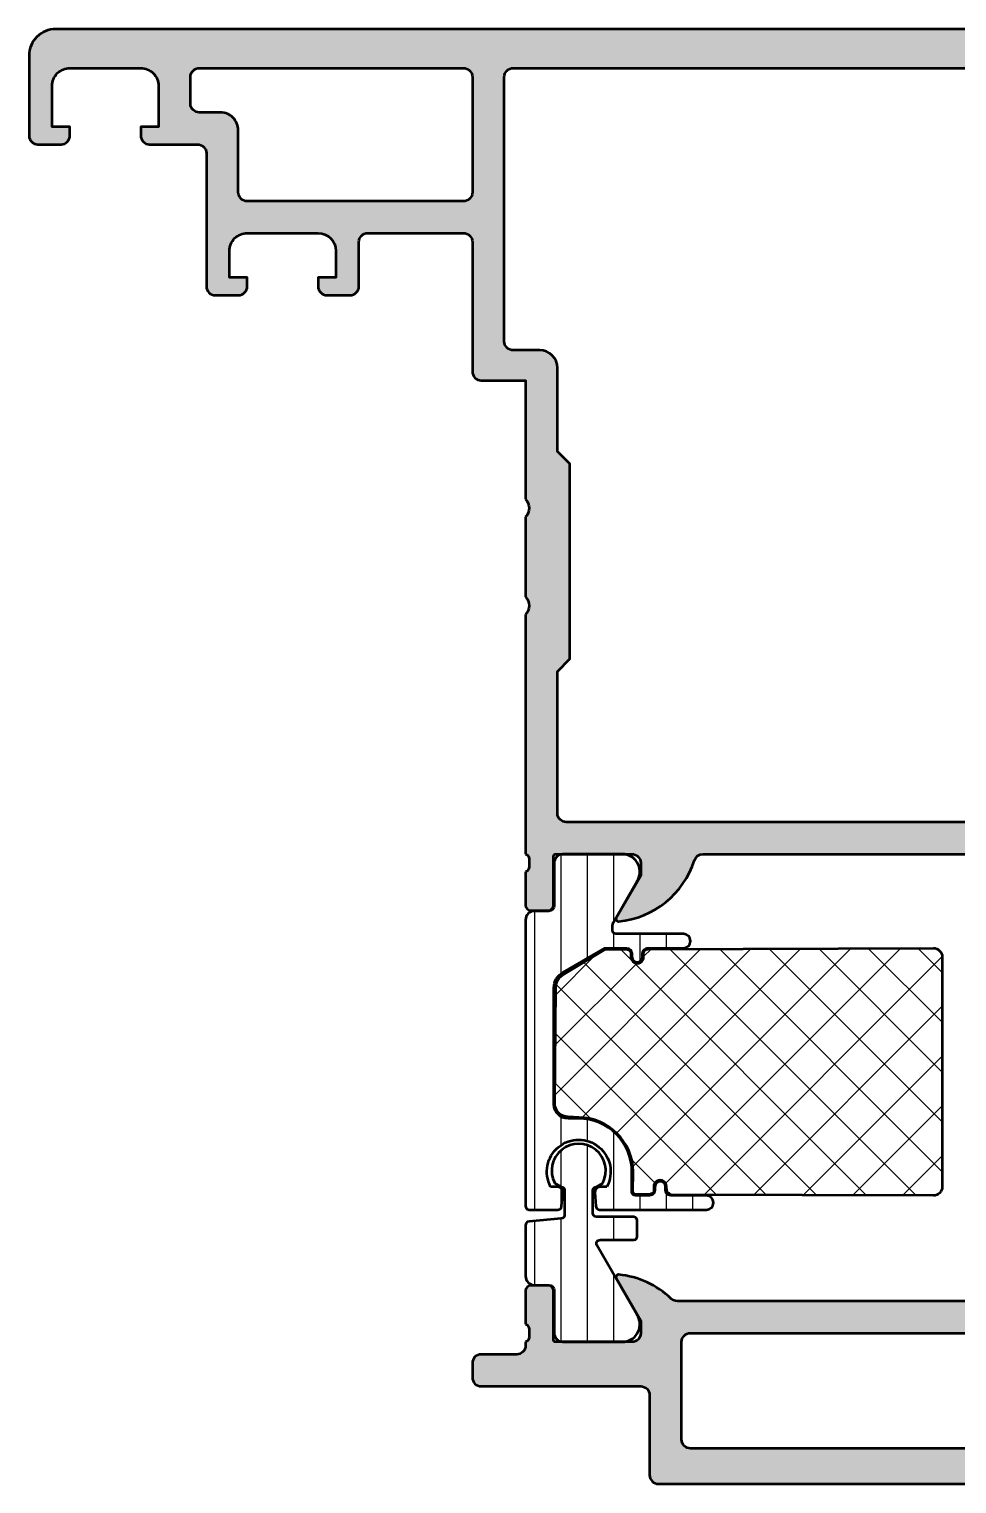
# Model space of a CAD drawing. Extents: x -30 to 53, y 3 to 85.
# Drawn here: x -30 to 22.3, y 3 to 85 of the extents above; entities that cross this region are included whole.
import ezdxf

# ---------------------------------------------------------------- set-up
doc = ezdxf.new("R2010")
doc.units = 0
for name, color, linetype, lineweight in [('0S-Alu contour', 7, 'Continuous', 50), ('0S-Alu hatch', 252, 'Continuous', 25), ('0S-Plastic contour', 254, 'Continuous', 50), ('0S-Plastic hatch', 253, 'Continuous', 25), ('0S-PT contour', 91, 'Continuous', 50), ('0S-PT hatch', 103, 'Continuous', 25)]:
    doc.layers.add(name, color=color, linetype=linetype, lineweight=lineweight)
pattern_1 = [(90, (0, 0), (-1.4859, 0), [])]

# ---------------------------------------------------------------- blocks, each defined once
blk = doc.blocks.new('396900__F1E9AE2F_4584_44E6_8F53_10C5B1D2C8A9_')
at = {"layer": '0S-PT hatch'}
h = blk.add_hatch(dxfattribs=at)
h.set_pattern_fill('ANSI37', color=256, scale=0.625, angle=90, style=0)
h.set_pattern_definition([(135, (0, 0), (-1.403165018917055, -1.403165018917055), []), (225, (0, 0), (1.403165018917055, -1.403165018917055), [])])
edge = h.paths.add_edge_path()
edge.add_ellipse((20.99939886270029, 32.70001525879098), major_axis=(-0.5000000000000142, 0), ratio=1, start_angle=180, end_angle=270, ccw=False)
edge.add_line((21.4993988627003, 32.70001525879098), (21.49939886270031, 19.75026033678931))
edge.add_ellipse((20.9993988627003, 19.75026033678932), major_axis=(-0.5000000000000142, 0), ratio=1, start_angle=89.9999999999996, end_angle=180, ccw=False)
edge.add_line((20.9993988627003, 19.2502603367893), (6.199996948242201, 19.30173201271037))
edge.add_line((6.199996948242201, 19.30173201271037), (6.092645421841439, 19.36348697705674))
edge.add_line((6.092645421841439, 19.36348697705674), (6.001782234291852, 19.39997673034664))
edge.add_line((6.001782234291852, 19.39997673034664), (5.965436959272039, 19.55000114440915))
edge.add_line((5.965436959272039, 19.55000114440915), (5.950899036154908, 19.75001335144039))
edge.add_arc((5.590396824313472, 19.75220215113214), 0.3605088564607779, 359.6521312783985, 540.3478687216015)
edge.add_line((5.229894612472037, 19.75001335144039), (5.233529015380156, 19.55000114440914))
edge.add_line((5.233529015380156, 19.55000114440914), (5.21535637787025, 19.39997673034664))
edge.add_line((5.21535637787025, 19.39997673034664), (5.149993896484389, 19.359584179769))
edge.add_line((5.149993896484389, 19.359584179769), (5.000000000000014, 19.31962507387996))
edge.add_line((5.000000000000014, 19.31962507387996), (4.199996948242208, 19.31962507387996))
edge.add_line((4.199996948242208, 19.31962507387996), (4.139537919300607, 19.33778832131165))
edge.add_line((4.139537919300607, 19.33778832131165), (4.05957825196009, 19.45002555847164))
edge.add_line((4.05957825196009, 19.45002555847164), (4.077556834532401, 20.59998893737789))
edge.add_arc((0.9528470679837752, 20.53401444194381), 3.125406175077432, 1.209551884469919, 89.13554707897973)
edge.add_line((1.000000000000013, 23.65906489917077), (0.4000015258789205, 23.68449356095718))
edge.add_ellipse((0.4071557072362614, 24.44111069483942), major_axis=(-0.7566509562506849, 0), ratio=1, start_angle=3.111689378790402, end_angle=89.45825680657907, ccw=False)
edge.add_line((-0.3483796553185243, 24.4000377655029), (-0.2975852303071065, 30.96375846862789))
edge.add_ellipse((0.59307278796666, 30.95397516389411), major_axis=(-0.8907117483040554, 0), ratio=1, start_angle=297.0556515089152, end_angle=359.3706680714721, ccw=False)
edge.add_line((0.1879274526637574, 31.74721199854639), (2.502045042769509, 33.13599053910863))
edge.add_line((2.502045042769509, 33.13599053910863), (3.699999999999995, 33.13466787639638))
edge.add_ellipse((3.703436577930858, 32.90089257524895), major_axis=(-0.233800559226122, 0), ratio=1, start_angle=179.7850020425096, end_angle=270.84220714849397, ccw=False)
edge.add_line((3.93723549112434, 32.90001525888889), (3.943755487839496, 32.70001525888903))
edge.add_arc((4.302356397371084, 32.69714503863732), 0.3586123958833209, 179.5414177970425, 360.4585822029471)
edge.add_line((4.660957306902673, 32.70001525888896), (4.654437310187518, 32.90001525888889))
edge.add_ellipse((4.897949804811714, 32.89766929698838), major_axis=(-0.243523794679982, 0), ratio=1, start_angle=269.5176286009932, end_angle=359.4480383526937, ccw=False)
edge.add_line((4.899999999902064, 33.14118446135279), (20.99939886270029, 33.20001525879099))
at = {"layer": '0S-PT contour', "color": 7}
for points in [[(0.1879274526637574, 31.74721199854639), (2.502045042769509, 33.13599053910863), (3.699999999999995, 33.13466787639638)], [(3.93723549112434, 32.90001525888889), (3.943755487839496, 32.70001525888903)], [(4.660957306902673, 32.70001525888896), (4.654437310187518, 32.90001525888889)], [(4.899999999902064, 33.14118446135279), (20.99939886270029, 33.20001525879099)], [(21.4993988627003, 32.70001525879098), (21.49939886270031, 19.75026033678931)], [(-0.3483796553185243, 24.4000377655029), (-0.2975852303071065, 30.96375846862789)], [(1.000000000000013, 23.65906489917077), (0.4000015258789205, 23.68449356095718)], [(5.229894612472037, 19.75001335144039), (5.233529015380156, 19.55000114440914), (5.21535637787025, 19.39997673034664), (5.149993896484389, 19.359584179769), (5.000000000000014, 19.31962507387996), (4.199996948242208, 19.31962507387996), (4.139537919300607, 19.33778832131165), (4.05957825196009, 19.45002555847164), (4.077556834532401, 20.59998893737789)], [(20.9993988627003, 19.2502603367893), (6.199996948242201, 19.30173201271037), (6.092645421841439, 19.36348697705674), (6.001782234291852, 19.39997673034664), (5.965436959272039, 19.55000114440915), (5.950899036154908, 19.75001335144039)]]:
    blk.add_lwpolyline(points, dxfattribs=at)
at = {"layer": '0S-PT contour', "color": 7, "extrusion": (0, 0, -1)}
for centre, radius, start, end in [((-3.703436577930858, 32.90089257524895), 0.233800559226122, 89.15779285150604, 180.2149979574905), ((-4.897949804811714, 32.89766929698838), 0.243523794679982, 0.5519616473062892, 90.48237139900681), ((-20.99939886270029, 32.70001525879098), 0.5000000000000142, 90, 180), ((-0.59307278796666, 30.95397516389411), 0.8907117483040554, 0.6293319285278923, 62.94434849108476), ((-0.4071557072362614, 24.44111069483942), 0.7566509562506849, 270.541743193421, 356.8883106212096), ((-20.9993988627003, 19.75026033678932), 0.5000000000000142, 180, 270.0000000000004)]:
    blk.add_arc(centre, radius, start, end, dxfattribs=at)
at = {"layer": '0S-PT contour', "color": 7}
for centre, radius, start, end in [((4.302356397371084, 32.69714503863732), 0.3586123958833209, 179.5414177970425, 0.4585822029471056), ((0.9528470679837752, 20.53401444194381), 3.125406175077432, 1.209551884469919, 89.13554707897973), ((5.590396824313472, 19.75220215113214), 0.3605088564607779, 359.6521312783985, 180.3478687216015)]:
    blk.add_arc(centre, radius, start, end, dxfattribs=at)
blk = doc.blocks.new('306920__13F80FAA_5A3C_4555_83CE_9B22E1D0FFF0_')
at = {"layer": '0S-Alu hatch'}
h = blk.add_hatch(color=256, dxfattribs=at)
edge = h.paths.add_edge_path()
edge.add_line((5, 8.000015258789057), (5, 3.5))
edge.add_arc((5.499998955544079, 3.49999895554408), 0.49999895554517, 179.9998803162818, 270.0001196860831)
edge.add_line((5.500000000000007, 3.000000000000001), (52.5, 3))
edge.add_arc((52.50000104445593, 3.499998955544072), 0.4999989555451638, 269.9998803139169, 360.0001196867634)
edge.add_line((53, 3.500000000005937), (53, 4.500015258789062))
edge.add_arc((52.50000104445593, 4.500016303244988), 0.4999989555451642, 359.9998803162817, 450.000119686083)
edge.add_line((52.5, 5.000015258789061), (46.5, 5.000015258789062))
edge.add_ellipse((46.49999895554407, 5.500014214333132), major_axis=(-0.4999989555451612, 0), ratio=1, start_angle=-0.0001196867632984322, end_angle=90.00011968608311, ccw=False)
edge.add_line((46, 5.500015258795), (46, 8.500015258789064))
edge.add_ellipse((46.49999895554407, 8.500016303244989), major_axis=(-0.49999895554517, 0), ratio=1, start_angle=-90.000119686083, end_angle=0.00011968371831017066, ccw=False)
edge.add_line((46.5, 9.000015258789064), (47.5, 9.000015258789062))
edge.add_arc((47.50000104445592, 9.500014214333133), 0.4999989555451603, 269.9998803139169, 360.0001196867634)
edge.add_line((48, 9.500015258794997), (48, 11.00032806396484))
edge.add_ellipse((48.07883644654304, 11.26784865595796), major_axis=(-0.2788950563274344, 0), ratio=1, start_angle=-1.164589374097602, end_angle=73.58012358050792, ccw=False)
edge.add_line((47.79999899999999, 11.27351706395633), (47.79999899999999, 11.72711106395633))
edge.add_ellipse((48.07886709564315, 11.7327717234334), major_axis=(-0.2789255417371366, 0), ratio=1, start_angle=-73.57540544464581, end_angle=1.1628700728896888, ccw=False)
edge.add_line((47.99999999999999, 12.00031506395633), (48, 13.88032606396484))
edge.add_arc((47.69999999999999, 13.88032606396484), 0.3000000000000025, 0, 90)
edge.add_line((47.69999999999999, 14.18032606396485), (46.72002568095721, 14.18032606396485))
edge.add_arc((46.72002568095721, 13.88032606396484), 0.300000000000006, 90, 180)
edge.add_line((46.42002568095721, 13.88032606396484), (46.42002568095721, 11.12032806396484))
edge.add_ellipse((46.30002568095721, 11.12032806396484), major_axis=(-0.1199999999999974, 0), ratio=1, start_angle=89.9999999999967, end_angle=180, ccw=False)
edge.add_line((46.3000256809572, 11.00032806396485), (42, 11.00032806396484))
edge.add_ellipse((42.00000000000001, 11.50032806396485), major_axis=(-0.5000000000000054, 0), ratio=1, start_angle=0, end_angle=89.9999999999992, ccw=False)
edge.add_line((41.5, 11.50032806396484), (41.5, 12.20032806396485))
edge.add_line((41.5, 12.20032806396485), (42.88149545762236, 14.5931483869924))
edge.add_arc((42.76188021535169, 14.66220827931655), 0.1381197846482998, 330.0000000000011, 455.6225775507922)
edge.add_arc((43.2382232411738, 9.823719202116976), 5.000000000000063, 95.62257755079357, 133.6909855768064)
edge.add_ellipse((39.43821535560326, 13.80145305613339), major_axis=(-0.5011295698052725, 0), ratio=1, start_angle=90.00000000000239, end_angle=133.6909855768066, ccw=False)
edge.add_line((39.43821535560328, 13.30032348632812), (6.561004372979198, 13.30032348632812))
edge.add_ellipse((6.561004372979192, 13.80032348632804), major_axis=(-0.4999999999999166, 0), ratio=1, start_angle=46.3090144231943, end_angle=90.00000000000068, ccw=False)
edge.add_arc((2.761776758826165, 9.823406396941113), 5.000000000000149, 46.30901442319363, 84.37742244920646)
edge.add_arc((3.238119784648297, 14.66189547414077), 0.1381197846482986, 84.37742244921341, 209.9999999999993)
edge.add_line((3.118504542377634, 14.59283558181662), (4.500000000000007, 12.20001525878905))
edge.add_line((4.500000000000007, 12.20001525878905), (4.499999999999992, 11.50001525878906))
edge.add_ellipse((3.999999999999984, 11.50001525878907), major_axis=(-0.500000000000008, 0), ratio=1, start_angle=90.00000000000011, end_angle=180, ccw=False)
edge.add_line((3.999999999999985, 11.00001525878906), (-0.3000256809571979, 11.00001525878906))
edge.add_ellipse((-0.3000256809571911, 11.12001525878905), major_axis=(-0.119999999999985, 0), ratio=1, start_angle=0, end_angle=89.9999999999967, ccw=False)
edge.add_line((-0.4200256809571759, 11.12001525878905), (-0.4200256809571954, 13.88001325878906))
edge.add_arc((-0.7200256809571856, 13.88001325878907), 0.29999999999999, 0, 90)
edge.add_line((-0.7200256809571856, 14.18001325878905), (-1.699999999999988, 14.18001325878906))
edge.add_arc((-1.699999999999974, 13.88001325878905), 0.3000000000000043, 90.00000000000273, 180)
edge.add_line((-1.999999999999978, 13.88001325878905), (-1.999999999999978, 12.00000225878054))
edge.add_ellipse((-2.078867095643139, 11.7324589182576), major_axis=(-0.2789255417371437, 0), ratio=1, start_angle=178.8371299271139, end_angle=253.5754054446464, ccw=False)
edge.add_line((-1.799998999999977, 11.72679825878055), (-1.799998999999978, 11.27320425878055))
edge.add_ellipse((-2.078836446543041, 11.26753585078215), major_axis=(-0.2788950563274501, 0), ratio=1, start_angle=106.41987641949379, end_angle=181.164589374101, ccw=False)
edge.add_line((-1.999999999999985, 11.00001525878902), (-1.999999999999992, 10.80000305175781))
edge.add_ellipse((-2.500003342406216, 10.80000639416403), major_axis=(-0.500003342417395, 0), ratio=1, start_angle=90.00038300897887, end_angle=179.9996169904432, ccw=False)
edge.add_line((-2.499999999999999, 10.30000305175781), (-4.5, 10.30000305175781))
edge.add_arc((-4.500001044455927, 9.80000409621373), 0.4999989555451745, 89.99988031391688, 180.0001196867633)
edge.add_line((-5.000000000000011, 9.800003051751865), (-5, 9.000015258789052))
edge.add_arc((-4.500001044455913, 9.000014214333149), 0.4999989555451771, 179.9998803162818, 270.0001196860831)
edge.add_line((-4.499999999999985, 8.500015258789062), (4.500000000000007, 8.500015258789062))
edge.add_ellipse((4.499996417977358, 8.000011676766421), major_axis=(-0.500003582035472, 0), ratio=1, start_angle=180.000410467164, end_angle=269.9995895333809, ccw=False)
edge = h.paths.add_edge_path()
edge.add_ellipse((7.299986748512836, 5.500014214333147), major_axis=(-0.4999989555451763, 0), ratio=1, start_angle=-0.0001196867632984322, end_angle=90.00011968608152, ccw=False)
edge.add_line((6.79998779296875, 5.500015258795012), (6.79998779296875, 11.0003298349357))
edge.add_ellipse((7.299986907487721, 11.00032894944587), major_axis=(-0.4999991145197552, 0), ratio=1, start_angle=269.9998985311687, end_angle=359.9998985301605, ccw=False)
edge.add_line((7.29998779296875, 11.50032806396484), (38.70001220703125, 11.50032806396484))
edge.add_ellipse((38.70001309251229, 11.00032894944589), major_axis=(-0.4999991145197392, 0), ratio=1, start_angle=180.0001014698395, end_angle=270.0001014688329, ccw=False)
edge.add_line((39.20001220703125, 11.00032983493572), (39.20001220703125, 10.20033264159359))
edge.add_arc((40.20001058150114, 10.20033101607146), 0.9999983744712213, 179.9999068642908, 270.0000931361658)
edge.add_line((40.20001220703124, 9.200332641601562), (43.69998168945312, 9.20033264160156))
edge.add_ellipse((43.69998273390905, 8.70033368605749), major_axis=(-0.499998955545162, 0), ratio=1, start_angle=179.9998803132367, end_angle=270.0001196860831, ccw=False)
edge.add_line((44.19998168945312, 8.700332641595624), (44.19998168945312, 5.500015258794993))
edge.add_ellipse((43.69998273390906, 5.500014214333129), major_axis=(-0.4999989555451576, 0), ratio=1, start_angle=89.9998803139161, end_angle=180.0001196867634, ccw=False)
edge.add_line((43.69998168945312, 5.000015258789062), (7.29998779296875, 5.000015258789062))
at = {"layer": '0S-Alu contour', "color": 7}
for points in [[(-0.7200256809571856, 14.18001325878905), (-1.699999999999988, 14.18001325878906)], [(3.118504542377634, 14.59283558181662), (4.500000000000007, 12.20001525878905), (4.499999999999992, 11.50001525878906)], [(-1.999999999999978, 13.88001325878905), (-1.999999999999978, 12.00000225878054)], [(-0.4200256809571759, 11.12001525878905), (-0.4200256809571954, 13.88001325878906)], [(39.43821535560328, 13.30032348632812), (6.561004372979198, 13.30032348632812)], [(-1.799998999999977, 11.72679825878055), (-1.799998999999978, 11.27320425878055)], [(7.29998779296875, 11.50032806396484), (38.70001220703125, 11.50032806396484)], [(-1.999999999999985, 11.00001525878902), (-1.999999999999992, 10.80000305175781)], [(3.999999999999985, 11.00001525878906), (-0.3000256809571979, 11.00001525878906)], [(6.79998779296875, 5.500015258795012), (6.79998779296875, 11.0003298349357)], [(-2.499999999999999, 10.30000305175781), (-4.5, 10.30000305175781)], [(-5.000000000000011, 9.800003051751865), (-5, 9.000015258789052)], [(-4.499999999999985, 8.500015258789062), (4.500000000000007, 8.500015258789062)], [(5, 8.000015258789057), (5, 3.5)], [(43.69998168945312, 5.000015258789062), (7.29998779296875, 5.000015258789062)], [(5.500000000000007, 3.000000000000001), (52.5, 3)]]:
    blk.add_lwpolyline(points, dxfattribs=at)
for centre, radius, start, end in [((3.238119784648297, 14.66189547414077), 0.1381197846482986, 84.37742244921341, 209.9999999999993), ((2.761776758826165, 9.823406396941113), 5.000000000000149, 46.30901442319363, 84.37742244920646), ((-1.699999999999974, 13.88001325878905), 0.3000000000000043, 90.00000000000273, 180), ((-0.7200256809571856, 13.88001325878907), 0.29999999999999, 0, 90), ((-4.500001044455927, 9.80000409621373), 0.4999989555451745, 89.99988031391688, 180.0001196867633), ((-4.500001044455913, 9.000014214333149), 0.4999989555451771, 179.9998803162818, 270.0001196860831), ((5.499998955544079, 3.49999895554408), 0.49999895554517, 179.9998803162818, 270.0001196860831)]:
    blk.add_arc(centre, radius, start, end, dxfattribs=at)
at = {"layer": '0S-Alu contour', "color": 7, "extrusion": (0, 0, -1)}
for centre, radius, start, end in [((-6.561004372979192, 13.80032348632804), 0.4999999999999166, 269.9999999999993, 313.6909855768057), ((2.078867095643139, 11.7324589182576), 0.2789255417371437, 106.4245945553536, 181.1628700728862), ((-3.999999999999984, 11.50001525878907), 0.500000000000008, 180, 269.9999999999999), ((-7.299986907487721, 11.00032894944587), 0.4999991145197552, 0.0001014698394911, 90.00010146883129), ((2.500003342406216, 10.80000639416403), 0.500003342417395, 180.0003830095569, 269.9996169910211), ((2.078836446543041, 11.26753585078215), 0.2788950563274501, 178.835410625899, 253.5801235805062), ((0.3000256809571911, 11.12001525878905), 0.119999999999985, 270.0000000000033, 0), ((-4.499996417977358, 8.000011676766421), 0.500003582035472, 90.00041046661912, 179.999589532836), ((-7.299986748512836, 5.500014214333147), 0.4999989555451763, 269.9998803139185, 0.0001196867634114)]:
    blk.add_arc(centre, radius, start, end, dxfattribs=at)
blk = doc.blocks.new('244459__7B3FE193_C68F_4AAB_865B_383AC3295B83___4430902D_7583_4C4E_90C2_6F6CEF9A77EB_')
at = {"layer": '0S-Plastic hatch'}
h = blk.add_hatch(dxfattribs=at)
h.set_pattern_fill('ANSI31', color=256, scale=0.4680000000000001, angle=45, style=0)
h.set_pattern_definition(pattern_1)
edge = h.paths.add_edge_path()
edge.add_line((-1.999999999999722, 17.5925140380859), (-1.999999999999985, 14.71001225878902))
edge.add_arc((-1.499999999999985, 14.71001225878902), 0.5, 180, 270)
edge.add_line((-1.499999999999985, 14.21001225878902), (-0.6896686666666483, 14.21001225878902))
edge.add_ellipse((-0.6896686666666519, 13.91001225878902), major_axis=(-0.3000000000000007, 0), ratio=1, start_angle=180, end_angle=269.9999999999993, ccw=False)
edge.add_line((-0.3896686666666511, 13.91001225878903), (-0.3900006170636772, 11.51001387585272))
edge.add_arc((0.1099953603749313, 11.51001123622764), 0.4999959774455815, 179.9996975182267, 270.0003024811867)
edge.add_line((0.1099980000000116, 11.01001525878902), (3.58653949809949, 11.01001525878902))
edge.add_arc((3.444228849108142, 11.99983333351187), 0.999996070924473, 278.1816080518995, 392.7270160998407)
edge.add_line((4.285481498099485, 12.54046825878903), (2.028303788693918, 16.4500152690692))
edge.add_ellipse((2.201508875386068, 16.55001525878903), major_axis=(-0.2000000000000003, 0), ratio=1, start_angle=-90.00000000000159, end_angle=29.999996599344797, ccw=False)
edge.add_line((2.201508875386075, 16.75001525878903), (4.099990844726576, 16.75001525878903))
edge.add_line((4.099990844726576, 16.75001525878903), (4.199913024902357, 16.77693176269527))
edge.add_line((4.199913024902357, 16.77693176269527), (4.273078918457045, 16.85011291503903))
edge.add_line((4.273078918457045, 16.85011291503903), (4.299995422363295, 16.95002746582028))
edge.add_line((4.299995422363295, 16.95002746582028), (4.299995422363295, 17.85002136230465))
edge.add_line((4.299995422363295, 17.85002136230465), (4.273086547851576, 17.9499359130859))
edge.add_line((4.273086547851576, 17.9499359130859), (4.199913024902357, 18.02311706542965))
edge.add_line((4.199913024902357, 18.02311706542965), (4.099990844726576, 18.0500335693359))
edge.add_line((4.099990844726576, 18.0500335693359), (1.999992370605482, 18.0500335693359))
edge.add_line((1.999992370605482, 18.0500335693359), (1.900077819824232, 18.07695007324215))
edge.add_line((1.900077819824232, 18.07695007324215), (1.826904296875014, 18.15010070800777))
edge.add_line((1.826904296875014, 18.15010070800777), (1.799995422363295, 18.25001525878902))
edge.add_line((1.799995422363295, 18.25001525878902), (1.799995422363295, 19.55003547668453))
edge.add_line((1.799995422363295, 19.55003547668453), (1.826904296875014, 19.64995002746578))
edge.add_line((1.826904296875014, 19.64995002746578), (1.900077819824232, 19.72313117980953))
edge.add_line((1.900077819824232, 19.72313117980953), (2.000000000000014, 19.75004768371578))
edge.add_line((2.000000000000014, 19.75004768371578), (2.354995727539076, 19.9591205724449))
edge.add_arc((0.9999961853027485, 20.654363677775), 1.522953293758447, 332.8378803569508, 567.1621196430491)
edge.add_line((-0.35500335693358, 19.9591205724449), (-7.629394517e-06, 19.75004768371578))
edge.add_line((-7.629394517e-06, 19.75004768371578), (0.0999145507812642, 19.72313117980954))
edge.add_line((0.0999145507812642, 19.72313117980954), (0.173088073730483, 19.64995002746578))
edge.add_line((0.173088073730483, 19.64995002746578), (0.1999969482422017, 19.55003547668453))
edge.add_line((0.1999969482422017, 19.55003547668453), (0.1999969482422017, 18.15003967285153))
edge.add_line((0.1999969482422017, 18.15003967285153), (0.173088073730483, 18.05009460449215))
edge.add_line((0.173088073730483, 18.05009460449215), (0.0999145507812642, 17.97694396972653))
edge.add_line((0.0999145507812642, 17.97694396972653), (1.42e-14, 17.95002746582027))
edge.add_line((1.42e-14, 17.95002746582027), (-1.800003051757798, 17.79252624511715))
edge.add_line((-1.800003051757798, 17.79252624511715), (-1.899917602539048, 17.7656097412109))
edge.add_line((-1.899917602539048, 17.7656097412109), (-1.973091125488267, 17.69242858886715))
edge.add_line((-1.973091125488267, 17.69242858886715), (-1.999999999999722, 17.5925140380859))
at = {"layer": '0S-Plastic contour', "color": 7}
for points in [[(-0.35500335693358, 19.9591205724449), (-7.629394517e-06, 19.75004768371578), (0.0999145507812642, 19.72313117980954), (0.173088073730483, 19.64995002746578), (0.1999969482422017, 19.55003547668453), (0.1999969482422017, 18.15003967285153), (0.173088073730483, 18.05009460449215), (0.0999145507812642, 17.97694396972653), (1.42e-14, 17.95002746582027), (-1.800003051757798, 17.79252624511715), (-1.899917602539048, 17.7656097412109), (-1.973091125488267, 17.69242858886715), (-1.999999999999722, 17.5925140380859)], [(2.201508875386075, 16.75001525878903), (4.099990844726576, 16.75001525878903), (4.199913024902357, 16.77693176269527), (4.273078918457045, 16.85011291503903), (4.299995422363295, 16.95002746582028), (4.299995422363295, 17.85002136230465), (4.273086547851576, 17.9499359130859), (4.199913024902357, 18.02311706542965), (4.099990844726576, 18.0500335693359), (1.999992370605482, 18.0500335693359), (1.900077819824232, 18.07695007324215), (1.826904296875014, 18.15010070800777), (1.799995422363295, 18.25001525878902), (1.799995422363295, 19.55003547668453), (1.826904296875014, 19.64995002746578), (1.900077819824232, 19.72313117980953), (2.000000000000014, 19.75004768371578), (2.354995727539076, 19.9591205724449)], [(-1.999999999999722, 17.5925140380859), (-1.999999999999985, 14.71001225878902)], [(4.285481498099485, 12.54046825878903), (2.028303788693918, 16.4500152690692)], [(-1.499999999999985, 14.21001225878902), (-0.6896686666666483, 14.21001225878902)], [(-0.3896686666666511, 13.91001225878903), (-0.3900006170636772, 11.51001387585272)], [(0.1099980000000116, 11.01001525878902), (3.58653949809949, 11.01001525878902)]]:
    blk.add_lwpolyline(points, dxfattribs=at)
for centre, radius, start, end in [((0.9999961853027485, 20.654363677775), 1.522953293758447, 332.8378803569508, 207.1621196430491), ((-1.499999999999985, 14.71001225878902), 0.5, 180, 270), ((3.444228849108142, 11.99983333351187), 0.999996070924473, 278.1816080518995, 32.72701609984073), ((0.1099953603749313, 11.51001123622764), 0.4999959774455815, 179.9996975182267, 270.0003024811867)]:
    blk.add_arc(centre, radius, start, end, dxfattribs=at)
at = {"layer": '0S-Plastic contour', "color": 7, "extrusion": (0, 0, -1)}
for centre, radius, start, end in [((-2.201508875386068, 16.55001525878903), 0.2000000000000003, 330.0000034006552, 90.00000000000178), ((0.6896686666666519, 13.91001225878902), 0.3000000000000007, 90.00000000000067, 180)]:
    blk.add_arc(centre, radius, start, end, dxfattribs=at)
blk = doc.blocks.new('244459__A886668E_2CDD_4D27_92B4_2660839697ED___06263E49_7058_4278_BEE0_9A80EAC064E1_')
at = {"layer": '0S-Plastic hatch'}
h = blk.add_hatch(dxfattribs=at)
h.set_pattern_fill('ANSI31', color=256, scale=0.4680000000000001, angle=45, style=0)
h.set_pattern_definition(pattern_1)
edge = h.paths.add_edge_path()
edge.add_line((-1.999999999999985, 34.79001825888889), (-1.999999999999985, 18.65003776550289))
edge.add_line((-1.999999999999985, 18.65003776550289), (-1.973083496093735, 18.55012321472164))
edge.add_line((-1.973083496093735, 18.55012321472164), (-1.899917602539048, 18.47694206237789))
edge.add_line((-1.899917602539048, 18.47694206237789), (-1.799987792968735, 18.45002555847164))
edge.add_line((-1.799987792968735, 18.45002555847164), (-0.1699829101562358, 18.45002555847164))
edge.add_line((-0.1699829101562358, 18.45002555847164), (-0.0700683593749858, 18.47694206237789))
edge.add_line((-0.0700683593749858, 18.47694206237789), (0.0030975341797017, 18.55012321472164))
edge.add_line((0.0030975341797017, 18.55012321472164), (0.0300140380859517, 18.65003776550289))
edge.add_line((0.0300140380859517, 18.65003776550289), (0.1000061035156392, 19.45002555847164))
edge.add_line((0.1000061035156392, 19.45002555847164), (0.0599975585937642, 19.60017204284664))
edge.add_line((0.0599975585937642, 19.60017204284664), (-0.0498657226562358, 19.71003532409664))
edge.add_line((-0.0498657226562358, 19.71003532409664), (-0.2180023193359233, 19.75001335144039))
edge.add_line((-0.2180023193359233, 19.75001335144039), (-0.5865631103515483, 19.75001335144039))
edge.add_ellipse((1.000000000000013, 20.59651604363351), major_axis=(-1.798262859266856, 0), ratio=1, start_angle=151.918075429822, end_angle=28.081924570178103, ccw=False)
edge.add_line((2.586563110351576, 19.75001335144039), (2.218002319335951, 19.75001335144039))
edge.add_line((2.218002319335951, 19.75001335144039), (2.049865722656264, 19.71003532409664))
edge.add_line((2.049865722656264, 19.71003532409664), (1.940002441406264, 19.60017204284664))
edge.add_line((1.940002441406264, 19.60017204284664), (1.900009155273451, 19.45002555847164))
edge.add_line((1.900009155273451, 19.45002555847164), (1.970001220703139, 18.65003776550289))
edge.add_line((1.970001220703139, 18.65003776550289), (1.996902465820326, 18.55012321472164))
edge.add_line((1.996902465820326, 18.55012321472164), (2.070068359375014, 18.47694206237789))
edge.add_line((2.070068359375014, 18.47694206237789), (2.169998168945326, 18.45002555847164))
edge.add_line((2.169998168945326, 18.45002555847164), (8.199996948242209, 18.45002555847164))
edge.add_arc((8.199996948242202, 18.85001945495602), 0.399993896484375, 270.000000000001, 450)
edge.add_line((8.199996948242202, 19.25001335144039), (6.199996948242201, 19.25001335144039))
edge.add_line((6.199996948242201, 19.25001335144039), (6.050003051757826, 19.29017448425289))
edge.add_line((6.050003051757826, 19.29017448425289), (5.940185546875014, 19.39997673034664))
edge.add_line((5.940185546875014, 19.39997673034664), (5.899993896484389, 19.55000114440915))
edge.add_line((5.899993896484389, 19.55000114440915), (5.899993896484389, 19.75001335144039))
edge.add_arc((5.599998474121107, 19.75001335144039), 0.2999954223632812, 0, 180)
edge.add_line((5.300003051757826, 19.75001335144039), (5.300003051757826, 19.55000114440914))
edge.add_line((5.300003051757826, 19.55000114440914), (5.259811401367201, 19.39997673034665))
edge.add_line((5.259811401367201, 19.39997673034665), (5.149993896484389, 19.29017448425289))
edge.add_line((5.149993896484389, 19.29017448425289), (5.000000000000014, 19.25001335144039))
edge.add_line((5.000000000000014, 19.25001335144039), (4.199996948242201, 19.25001335144039))
edge.add_line((4.199996948242201, 19.25001335144039), (4.100006103515639, 19.27680778503414))
edge.add_line((4.100006103515639, 19.27680778503414), (4.026794433593764, 19.34998893737789))
edge.add_line((4.026794433593764, 19.34998893737789), (4.000000000000014, 19.45002555847164))
edge.add_line((4.000000000000014, 19.45002555847164), (4.000000000000014, 20.59998893737789))
edge.add_arc((1.000067267691655, 20.60005620506954), 2.999932733062533, 359.9987152527758, 450.0012847470833)
edge.add_line((1.000000000000013, 23.5999889373779), (0.4000015258789205, 23.5999889373779))
edge.add_ellipse((0.3991953887774537, 24.39918589946855), major_axis=(-0.7991973686593088, 0), ratio=1, start_angle=-0.061071694723978, end_angle=90.05779331022171, ccw=False)
edge.add_line((-0.400001525878892, 24.40003776550294), (-0.3999862670898295, 30.96375846862789))
edge.add_ellipse((0.5999442872613622, 30.96382239320014), major_axis=(-0.9999305563945091, 0), ratio=1, start_angle=-60.01033770622968, end_angle=0.003662862579403736, ccw=False)
edge.add_line((0.1001352607251961, 31.82987785020298), (2.473767557346505, 33.2000152588889))
edge.add_line((2.473767557346505, 33.2000152588889), (3.699999999999995, 33.2000152588889))
edge.add_ellipse((3.699999999999984, 32.9000152588889), major_axis=(-0.2999999999999971, 0), ratio=1, start_angle=180, end_angle=269.9999999999979, ccw=False)
edge.add_line((3.999999999999978, 32.90001525888892), (3.99999999999995, 32.70001525888903))
edge.add_arc((4.299999999999954, 32.700015258889), 0.2999999999999971, 180, 360)
edge.add_line((4.599999999999951, 32.700015258889), (4.599999999999951, 32.90001525888889))
edge.add_ellipse((4.899999999999949, 32.90001525888889), major_axis=(-0.299999999999998, 0), ratio=1, start_angle=269.9999999999988, end_angle=360, ccw=False)
edge.add_line((4.899999999999955, 33.20001525888888), (6.899999999999991, 33.20001525888888))
edge.add_arc((6.899999999999991, 33.60001525888889), 0.4000000000000057, 270, 450)
edge.add_line((6.899999999999991, 34.00001525888889), (3.099999999999965, 34.0000152588889))
edge.add_ellipse((3.099999999999969, 34.20001525888891), major_axis=(-0.2000000000000099, 0), ratio=1, start_angle=0, end_angle=89.99999999999892, ccw=False)
edge.add_line((2.899999999999963, 34.20001525888891), (2.899999999999955, 34.41476247193987))
edge.add_ellipse((3.400000000000014, 34.41476247193985), major_axis=(-0.5000000000000587, 0), ratio=1, start_angle=330.0000488637372, end_angle=360, ccw=False)
edge.add_line((2.966987084899628, 34.66476210265223), (4.285481498099478, 36.9595622588889))
edge.add_arc((3.444228849108121, 37.50019718416605), 0.9999960709244822, 327.2729839001597, 441.8183919480997)
edge.add_line((3.586539498099483, 38.4900152588889), (0.1099979999997345, 38.49001536447477))
edge.add_arc((0.1099953603746613, 37.99001938703614), 0.4999959774455904, 89.99969751881414, 180.0003024817733)
edge.add_line((-0.3900006170639614, 37.99001674740595), (-0.3896686666669353, 35.59001836447476))
edge.add_ellipse((-0.6896686666669507, 35.59001836447477), major_axis=(-0.3000000000000153, 0), ratio=1, start_angle=90.0000000000021, end_angle=180, ccw=False)
edge.add_line((-0.6896686666669397, 35.29001836447475), (-1.500000065149791, 35.29001825888889))
edge.add_arc((-1.499999999999985, 34.79001825888889), 0.5, 90.00000746561778, 180)
at = {"layer": '0S-Plastic contour', "color": 7}
for points in [[(-0.3900006170639614, 37.99001674740595), (-0.3896686666669353, 35.59001836447476)], [(3.586539498099483, 38.4900152588889), (0.1099979999997345, 38.49001536447477)], [(2.966987084899628, 34.66476210265223), (4.285481498099478, 36.9595622588889)], [(-0.6896686666669397, 35.29001836447475), (-1.500000065149791, 35.29001825888889)], [(-1.999999999999985, 34.79001825888889), (-1.999999999999985, 18.65003776550289), (-1.973083496093735, 18.55012321472164), (-1.899917602539048, 18.47694206237789), (-1.799987792968735, 18.45002555847164), (-0.1699829101562358, 18.45002555847164), (-0.0700683593749858, 18.47694206237789), (0.0030975341797017, 18.55012321472164), (0.0300140380859517, 18.65003776550289), (0.1000061035156392, 19.45002555847164), (0.0599975585937642, 19.60017204284664), (-0.0498657226562358, 19.71003532409664), (-0.2180023193359233, 19.75001335144039), (-0.5865631103515483, 19.75001335144039)], [(2.899999999999963, 34.20001525888891), (2.899999999999955, 34.41476247193987)], [(6.899999999999991, 34.00001525888889), (3.099999999999965, 34.0000152588889)], [(0.1001352607251961, 31.82987785020298), (2.473767557346505, 33.2000152588889), (3.699999999999995, 33.2000152588889)], [(3.999999999999978, 32.90001525888892), (3.99999999999995, 32.70001525888903)], [(4.599999999999951, 32.700015258889), (4.599999999999951, 32.90001525888889)], [(4.899999999999955, 33.20001525888888), (6.899999999999991, 33.20001525888888)], [(-0.400001525878892, 24.40003776550294), (-0.3999862670898295, 30.96375846862789)], [(1.000000000000013, 23.5999889373779), (0.4000015258789205, 23.5999889373779)], [(5.300003051757826, 19.75001335144039), (5.300003051757826, 19.55000114440914), (5.259811401367201, 19.39997673034665), (5.149993896484389, 19.29017448425289), (5.000000000000014, 19.25001335144039), (4.199996948242201, 19.25001335144039), (4.100006103515639, 19.27680778503414), (4.026794433593764, 19.34998893737789), (4.000000000000014, 19.45002555847164), (4.000000000000014, 20.59998893737789)], [(2.586563110351576, 19.75001335144039), (2.218002319335951, 19.75001335144039), (2.049865722656264, 19.71003532409664), (1.940002441406264, 19.60017204284664), (1.900009155273451, 19.45002555847164), (1.970001220703139, 18.65003776550289), (1.996902465820326, 18.55012321472164), (2.070068359375014, 18.47694206237789), (2.169998168945326, 18.45002555847164), (8.199996948242209, 18.45002555847164)], [(8.199996948242202, 19.25001335144039), (6.199996948242201, 19.25001335144039), (6.050003051757826, 19.29017448425289), (5.940185546875014, 19.39997673034664), (5.899993896484389, 19.55000114440915), (5.899993896484389, 19.75001335144039)]]:
    blk.add_lwpolyline(points, dxfattribs=at)
for centre, radius, start, end in [((0.1099953603746613, 37.99001938703614), 0.4999959774455904, 89.99969751881414, 180.0003024817733), ((3.444228849108121, 37.50019718416605), 0.9999960709244822, 327.2729839001597, 81.81839194809982), ((-1.499999999999985, 34.79001825888889), 0.5, 90.00000746561778, 180), ((6.899999999999991, 33.60001525888889), 0.4000000000000057, 270, 90), ((4.299999999999954, 32.700015258889), 0.2999999999999971, 180, 0), ((1.000067267691655, 20.60005620506954), 2.999932733062533, 359.9987152527758, 90.0012847470833), ((5.599998474121107, 19.75001335144039), 0.2999954223632812, 0, 180), ((8.199996948242202, 18.85001945495602), 0.399993896484375, 270.000000000001, 90)]:
    blk.add_arc(centre, radius, start, end, dxfattribs=at)
at = {"layer": '0S-Plastic contour', "color": 7, "extrusion": (0, 0, -1)}
for centre, radius, start, end in [((0.6896686666669507, 35.59001836447477), 0.3000000000000153, 180, 269.9999999999979), ((-3.400000000000014, 34.41476247193985), 0.5000000000000587, 0, 29.9999511362628), ((-3.099999999999969, 34.20001525888891), 0.2000000000000099, 270.0000000000011, 0), ((-3.699999999999984, 32.9000152588889), 0.2999999999999971, 90.0000000000021, 180), ((-4.899999999999949, 32.90001525888889), 0.299999999999998, 0, 90.0000000000012), ((-0.5999442872613622, 30.96382239320014), 0.9999305563945091, 359.9963371374206, 60.01033770622973), ((-0.3991953887774537, 24.39918589946855), 0.7991973686593088, 269.9422066897783, 0.0610716947241366), ((-1.000000000000013, 20.59651604363351), 1.798262859266856, 331.9180754298219, 208.0819245701781)]:
    blk.add_arc(centre, radius, start, end, dxfattribs=at)
blk = doc.blocks.new('375320__342C92F0_51AC_4E35_A161_90249A4973CC_')
at = {"layer": '0S-Alu hatch'}
h = blk.add_hatch(color=256, dxfattribs=at)
edge = h.paths.add_edge_path()
edge.add_arc((-28.50002094818804, 83.50002094818805), 1.499979051958224, 89.99919982698273, 180.0008001731317)
edge.add_line((-29.99999999999999, 83.49999999999702), (-29.99999999999999, 79))
edge.add_arc((-29.49997331996968, 79.00002668003032), 0.5000266807420884, 180.0030571432409, 269.9969428568634)
edge.add_line((-29.5, 78.50000000000001), (-28.19998168945313, 78.5))
edge.add_arc((-28.19997136934258, 78.99998967988945), 0.4999896799959604, 269.9988173780336, 360.0011826222799)
edge.add_line((-27.69998168945313, 79.00000000000004), (-27.69998168945313, 79.5))
edge.add_line((-27.69998168945313, 79.5), (-28.69998168945313, 79.5))
edge.add_line((-28.69998168945313, 79.5), (-28.69998168945313, 81.79998779296875))
edge.add_ellipse((-27.70003809262777, 81.80004419614339), major_axis=(-0.9999435984161058, 0), ratio=1, start_angle=-90.00323184614109, end_angle=0.0032318460986857644, ccw=False)
edge.add_line((-27.69998168945313, 82.79998779296875), (-23.69998168945313, 82.79998779296875))
edge.add_ellipse((-23.69997606790802, 81.79999341451386), major_axis=(-0.999994378470687, 0), ratio=1, start_angle=179.9996779066076, end_angle=270.00032209261985, ccw=False)
edge.add_line((-22.69998168945313, 81.79998779295526), (-22.69998168945313, 79.5))
edge.add_line((-22.69998168945313, 79.5), (-23.69998168945313, 79.5))
edge.add_line((-23.69998168945313, 79.5), (-23.69998168945313, 79))
edge.add_arc((-23.19999200956366, 78.99998967988947), 0.4999896799959737, 179.9988173777201, 270.0011826219647)
edge.add_line((-23.19998168945312, 78.5), (-20.5, 78.5))
edge.add_ellipse((-20.49997947233241, 78.00002052766759), major_axis=(-0.4999794727538154, 0), ratio=1, start_angle=179.9976476060077, end_angle=270.0023523940098, ccw=False)
edge.add_line((-20, 78.00000000000014), (-20, 70.49999999999999))
edge.add_arc((-19.49997586024507, 70.50002413975494), 0.500024140337627, 180.0027660783855, 269.9972339213987)
edge.add_line((-19.49999999999997, 70.00000000000001), (-18.19998168945312, 70))
edge.add_arc((-18.19996880787694, 70.4999871184238), 0.4999871185897568, 269.9985238420723, 360.0014761578453)
edge.add_line((-17.69998168945312, 70.49999999999928), (-17.69998168945312, 71))
edge.add_line((-17.69998168945312, 71), (-18.69998168945312, 71))
edge.add_line((-18.69998168945312, 71), (-18.69998168945312, 72.49999999999999))
edge.add_ellipse((-17.69999824312257, 72.50001655366943), major_axis=(-0.9999834464675711, 0), ratio=1, start_angle=-90.00094847109602, end_angle=0.0009484710503215865, ccw=False)
edge.add_line((-17.69998168945311, 73.49999999999999), (-13.69998168945312, 73.5))
edge.add_ellipse((-13.7000145031128, 72.49996718634033), major_axis=(-1.000032814198022, 0), ratio=1, start_angle=180.0018800225579, end_angle=269.9981199774813, ccw=False)
edge.add_line((-12.69998168945313, 72.5000000000007), (-12.69998168945314, 71))
edge.add_line((-12.69998168945314, 71), (-13.69998168945314, 71))
edge.add_line((-13.69998168945314, 71), (-13.69998168945314, 70.5))
edge.add_arc((-13.1999945710293, 70.49998711842383), 0.499987118589771, 179.9985238419079, 270.0014761579228)
edge.add_line((-13.19998168945317, 70), (-11.89999389648439, 70))
edge.add_arc((-11.8999810149082, 70.4999871184238), 0.499987118589755, 269.9985238420723, 360.0014761578453)
edge.add_line((-11.39999389648439, 70.49999999999928), (-11.39999389648439, 72.99998474121092))
edge.add_ellipse((-10.89999370884343, 72.99998455356997), major_axis=(-0.500000187640994, 0), ratio=1, start_angle=270.00002150206353, end_angle=359.9999785025289, ccw=False)
edge.add_line((-10.8999938964844, 73.49998474121092), (-5.500000000000028, 73.49998474121092))
edge.add_ellipse((-5.499990037868095, 72.99999470334284), major_axis=(-0.499990037967348, 0), ratio=1, start_angle=179.9988584005522, end_angle=270.00114159897475, ccw=False)
edge.add_line((-4.999999999999996, 72.99998474120956), (-4.999999999999985, 65.69999694824216))
edge.add_arc((-4.499947417630423, 65.70004953061176), 0.5000525851341845, 180.0060248621259, 269.9939751379166)
edge.add_line((-4.500000000000014, 65.19999694824217), (-2.000000000000014, 65.19999694824217))
edge.add_line((-2.000000000000014, 65.19999694824217), (-2, 58.5))
edge.add_ellipse((-2.524975792332496, 58), major_axis=(-0.7249824705019604, 0), ratio=1, start_angle=136.3958616163887, end_angle=223.6041383836106, ccw=False)
edge.add_line((-2.000000000000004, 57.5), (-2, 53))
edge.add_ellipse((-2.524975792332483, 52.5), major_axis=(-0.7249824705019556, 0), ratio=1, start_angle=136.3958616163883, end_angle=223.6041383836118, ccw=False)
edge.add_line((-2, 52), (-2.000000000000014, 38.50007519909436))
edge.add_ellipse((-2.078836446543048, 38.23255460710125), major_axis=(-0.2788950563274183, 0), ratio=1, start_angle=178.8354106259013, end_angle=253.5801235805088, ccw=False)
edge.add_line((-1.799999000000013, 38.22688619910287), (-1.799999000000013, 37.77329219910286))
edge.add_ellipse((-2.078867095643172, 37.7676315396258), major_axis=(-0.2789255417371398, 0), ratio=1, start_angle=106.4245945553532, end_angle=181.1628700728862, ccw=False)
edge.add_line((-2.000000000000013, 37.50008819910287), (-2.000000000000028, 35.62007719909437))
edge.add_arc((-1.700000000000031, 35.62007719909436), 0.2999999999999971, 180, 270)
edge.add_line((-1.700000000000031, 35.32007719909437), (-0.7200256809572494, 35.32007719909436))
edge.add_arc((-0.7200256809572352, 35.62007719909437), 0.3000000000000114, 269.9999999999973, 360)
edge.add_line((-0.4200256809572239, 35.62007719909437), (-0.4200256809572523, 38.38007519909435))
edge.add_ellipse((-0.3001008800515918, 38.38007519909432), major_axis=(-0.1199248009056604, 0), ratio=1, start_angle=269.999999999998, end_angle=360, ccw=False)
edge.add_line((-0.3001008800515876, 38.49999999999998), (4.00003051757811, 38.5))
edge.add_ellipse((4.000030517578116, 38.00000000000001), major_axis=(-0.4999999999999929, 0), ratio=1, start_angle=180, end_angle=270.0000000000006, ccw=False)
edge.add_line((4.50003051757811, 38), (4.500030517578125, 37.29999999999999))
edge.add_line((4.500030517578125, 37.29999999999999), (3.118535059955746, 34.90717967697246))
edge.add_arc((3.238150302226429, 34.83811978464832), 0.1381197846483158, 150.0000000000047, 275.6225775507946)
edge.add_arc((2.761807276404326, 39.67660886184761), 4.999999999999795, 275.6225775507938, 342.2515836439304)
edge.add_ellipse((8.000020064953615, 38.00000334559284), major_axis=(-0.4999890250126365, 0), ratio=1, start_angle=269.99999999999653, end_angle=342.25158364393235, ccw=False)
edge.add_line((8.000020064953645, 38.49999237060549), (38.00001045262447, 38.49999237060546))
edge.add_ellipse((38.00001045262443, 38.00000334559283), major_axis=(-0.4999890250126242, 0), ratio=1, start_angle=197.7484163560663, end_angle=269.9999999999951, ccw=False)
edge.add_arc((43.23822324117373, 39.67660886184765), 4.99999999999984, 197.7484163560703, 264.3774224492069)
edge.add_arc((42.7618802153517, 34.83811978464829), 0.1381197846482885, 264.3774224492014, 389.9999999999987)
edge.add_line((42.88149545762236, 34.90717967697243), (41.49999999999999, 37.3))
edge.add_line((41.49999999999999, 37.3), (41.5, 38))
edge.add_ellipse((42, 38.00000000000001), major_axis=(-0.5, 0), ratio=1, start_angle=270, end_angle=360, ccw=False)
edge.add_line((42, 38.50000000000001), (46.30013139762971, 38.5))
edge.add_ellipse((46.3001313976297, 38.38007519909434), major_axis=(-0.1199248009056575, 0), ratio=1, start_angle=180, end_angle=269.9999999999966, ccw=False)
edge.add_line((46.42005619853536, 38.38007519909434), (46.42005619853536, 35.62007719909437))
edge.add_arc((46.72005619853537, 35.62007719909437), 0.3000000000000105, 180, 269.9999999999986)
edge.add_line((46.72005619853536, 35.32007719909436), (47.70003051757814, 35.32007719909436))
edge.add_arc((47.70003051757814, 35.62007719909437), 0.3000000000000114, 270, 360)
edge.add_line((48.00003051757815, 35.62007719909437), (48.00003051757816, 37.50008819910288))
edge.add_ellipse((48.07889761322131, 37.76763153962581), major_axis=(-0.2789255417371423, 0), ratio=1, start_angle=-1.1628700728879835, end_angle=73.57540544464621, ccw=False)
edge.add_line((47.80002951757815, 37.77329219910288), (47.80002951757814, 38.22688619910289))
edge.add_ellipse((48.07882441711609, 38.23255374217516), major_axis=(-0.2788525005318248, 0), ratio=1, start_angle=-73.580123580507, end_angle=1.1645893740957263, ccw=False)
edge.add_line((47.99999999999999, 38.50003351396951), (48, 64.80001068115234))
edge.add_ellipse((48.50004355943131, 64.79996712172104), major_axis=(-0.5000435613285635, 0), ratio=1, start_angle=270.0049911083112, end_angle=359.9950088916195, ccw=False)
edge.add_line((48.5, 65.30001068115234), (50.79998779296875, 65.30001068115234))
edge.add_ellipse((50.8000385669029, 64.80006145508649), major_axis=(-0.4999492286441056, 0), ratio=1, start_angle=179.9941811448115, end_angle=270.00581885514515, ccw=False)
edge.add_line((51.29998779296875, 64.80001068115199), (51.29998779296875, 63.80001068115234))
edge.add_arc((51.80003518638223, 63.80005807456583), 0.5000473956594107, 180.0054303704153, 269.9945696296054)
edge.add_line((51.79998779296875, 63.30001068115234), (52.29998779296875, 63.30001068115234))
edge.add_arc((52.300034746881, 63.7999637272401), 0.4999530482926306, 269.9946189726885, 360.0053810273283)
edge.add_line((52.79998779296875, 63.80001068115249), (52.79998779296875, 69.50000762939453))
edge.add_arc((51.80004229517119, 69.50005450258917), 0.9999454988961675, 359.9973142174056, 450.0031229163778)
edge.add_line((51.79998779296875, 70.5), (51.29998779296875, 70.5))
edge.add_line((51.29998779296875, 70.5), (51.29998779296875, 68.00000762939455))
edge.add_ellipse((50.30002373348255, 67.99997168888072), major_axis=(-0.9999640601320793, 0), ratio=1, start_angle=89.99794068623322, end_angle=180.0020593137158, ccw=False)
edge.add_line((50.29998779296875, 67.00000762939453), (49, 67.00000762939453))
edge.add_ellipse((49.00000003530332, 68.00000766469785), major_axis=(-1.000000035303316, 0), ratio=1, start_angle=-2.091309795559937e-06, end_angle=89.99999797726872, ccw=False)
edge.add_line((48, 68.00000770119809), (48, 75))
edge.add_ellipse((48.52501950491387, 75.5), major_axis=(-0.7250141243727695, 0), ratio=1, start_angle=-43.601755926355395, end_angle=43.60175592635551, ccw=False)
edge.add_line((48, 76), (48, 82))
edge.add_ellipse((49.00000950475106, 81.99999049524892), major_axis=(-1.000009504796239, 0), ratio=1, start_angle=270.0005445769459, end_angle=359.99945542223486, ccw=False)
edge.add_line((48.99999999999999, 83), (50.29998779296875, 83))
edge.add_ellipse((50.30003676644991, 82.00004897348116), major_axis=(-0.9999510277181028, 0), ratio=1, start_angle=179.9971938887644, end_angle=270.00280611120115, ccw=False)
edge.add_line((51.29998779296875, 81.99999999999942), (51.29998779296875, 80.5))
edge.add_line((51.29998779296875, 80.5), (51.9000244140625, 80.5))
edge.add_line((51.9000244140625, 80.5), (53, 81.59997558593749))
edge.add_line((53, 81.59997558593749), (53, 85))
edge.add_line((53, 85), (-28.49999999999999, 85))
edge = h.paths.add_edge_path()
edge.add_line((-18.19998168945312, 75.79998779296875), (-18.19998168945312, 79.29998779296875))
edge.add_arc((-19.19997606790802, 79.29999341451384), 0.9999943784706994, 359.9996779077391, 450.0003220926192)
edge.add_line((-19.19998168945312, 80.29998779296875), (-20.39999389648436, 80.29998779296875))
edge.add_ellipse((-20.39994103488212, 80.800040654571), major_axis=(-0.5000528643963099, 0), ratio=1, start_angle=0.0060568530003024534, end_angle=89.993943146959, ccw=False)
edge.add_line((-20.89999389648438, 80.79998779296913), (-20.89999389648438, 82.29998779296947))
edge.add_ellipse((-20.39997229062385, 82.29996618710823), major_axis=(-0.5000216063273192, 0), ratio=1, start_angle=270.002475742259, end_angle=359.99752425765945, ccw=False)
edge.add_line((-20.39999389648437, 82.79998779296875), (-5.5, 82.79998779296875))
edge.add_ellipse((-5.499755161839104, 82.30023263112967), major_axis=(-0.499755221814187, 0), ratio=1, start_angle=179.9719298703978, end_angle=270.0280701295993, ccw=False)
edge.add_line((-5.000000000000007, 82.29998779296874), (-5.000000000000007, 75.79998779296876))
edge.add_ellipse((-5.499755161839104, 75.79974295480784), major_axis=(-0.499755221814187, 0), ratio=1, start_angle=89.9719298704008, end_angle=180.0280701296023, ccw=False)
edge.add_line((-5.5, 75.29998779296875), (-17.69998168945311, 75.29998779296876))
edge.add_ellipse((-17.69996587499506, 75.80000360742683), major_axis=(-0.5000158147081559, 0), ratio=1, start_angle=0.00181214617907699, end_angle=89.99818785391352, ccw=False)
edge = h.paths.add_edge_path()
edge.add_ellipse((-2.70022652761402, 82.30023263112963), major_axis=(-0.4997552218142097, 0), ratio=1, start_angle=-90.02807012959761, end_angle=0.028070129589309545, ccw=False)
edge.add_line((-2.699981689453139, 82.79998779296875), (45.70001220703125, 82.79998779296875))
edge.add_ellipse((45.7000006662669, 82.29997625220439), major_axis=(-0.5000115408975294, 0), ratio=1, start_angle=180.0013224435664, end_angle=269.9986775563453, ccw=False)
edge.add_line((46.20001220703124, 82.29998779296797), (46.20001220703124, 40.79999542236311))
edge.add_ellipse((45.69998503336483, 40.80002259602969), major_axis=(-0.5000271744047784, 0), ratio=1, start_angle=90.00311370357468, end_angle=179.9968862964078, ccw=False)
edge.add_line((45.70001220703125, 40.29999542236327), (0.3000183105468608, 40.29999542236327))
edge.add_ellipse((0.3000184981878533, 40.79999561000426), major_axis=(-0.5000001876410206, 0), ratio=1, start_angle=-2.149747109569944e-05, end_angle=89.99997849793431, ccw=False)
edge.add_line((-0.1999816894531321, 40.79999579760516), (-0.1999816894531392, 48.79999542236328))
edge.add_line((-0.1999816894531392, 48.79999542236328), (0.5, 49.50000000000001))
edge.add_line((0.5, 49.50000000000001), (0.4999999999999858, 60.50000000000001))
edge.add_line((0.4999999999999858, 60.50000000000001), (-0.199981689453125, 61.19999694824219))
edge.add_line((-0.199981689453125, 61.19999694824219), (-0.1999816894531181, 65.90000000000524))
edge.add_arc((-1.20000330741243, 65.89997838204069), 1.000021618192975, 0.0012385913539571, 89.99876140894695)
edge.add_line((-1.199981689453139, 66.9), (-2.69998168945311, 66.89999999999999))
edge.add_ellipse((-2.699994571029293, 67.39998711842382), major_axis=(-0.499987118589771, 0), ratio=1, start_angle=-0.0014761578452748836, end_angle=90.0014761579277, ccw=False)
edge.add_line((-3.199981689453125, 67.39999999999928), (-3.19998168945314, 82.29998779296884))
at = {"layer": '0S-Alu contour', "color": 7}
for points in [[(51.29998779296875, 81.99999999999942), (51.29998779296875, 80.5), (51.9000244140625, 80.5), (53, 81.59997558593749), (53, 85), (-28.49999999999999, 85)], [(-29.99999999999999, 83.49999999999702), (-29.99999999999999, 79)], [(-27.69998168945313, 82.79998779296875), (-23.69998168945313, 82.79998779296875)], [(-20.89999389648438, 80.79998779296913), (-20.89999389648438, 82.29998779296947)], [(-20.39999389648437, 82.79998779296875), (-5.5, 82.79998779296875)], [(-5.000000000000007, 82.29998779296874), (-5.000000000000007, 75.79998779296876)], [(-3.199981689453125, 67.39999999999928), (-3.19998168945314, 82.29998779296884)], [(-2.699981689453139, 82.79998779296875), (45.70001220703125, 82.79998779296875)], [(-27.69998168945313, 79.00000000000004), (-27.69998168945313, 79.5), (-28.69998168945313, 79.5), (-28.69998168945313, 81.79998779296875)], [(-22.69998168945313, 81.79998779295526), (-22.69998168945313, 79.5), (-23.69998168945313, 79.5), (-23.69998168945313, 79)], [(-19.19998168945312, 80.29998779296875), (-20.39999389648436, 80.29998779296875)], [(-18.19998168945312, 75.79998779296875), (-18.19998168945312, 79.29998779296875)], [(-29.5, 78.50000000000001), (-28.19998168945313, 78.5)], [(-23.19998168945312, 78.5), (-20.5, 78.5)], [(-20, 78.00000000000014), (-20, 70.49999999999999)], [(-5.5, 75.29998779296875), (-17.69998168945311, 75.29998779296876)], [(-17.69998168945311, 73.49999999999999), (-13.69998168945312, 73.5)], [(-11.39999389648439, 70.49999999999928), (-11.39999389648439, 72.99998474121092)], [(-10.8999938964844, 73.49998474121092), (-5.500000000000028, 73.49998474121092)], [(-4.999999999999996, 72.99998474120956), (-4.999999999999985, 65.69999694824216)], [(-17.69998168945312, 70.49999999999928), (-17.69998168945312, 71), (-18.69998168945312, 71), (-18.69998168945312, 72.49999999999999)], [(-12.69998168945313, 72.5000000000007), (-12.69998168945314, 71), (-13.69998168945314, 71), (-13.69998168945314, 70.5)], [(-19.49999999999997, 70.00000000000001), (-18.19998168945312, 70)], [(-13.19998168945317, 70), (-11.89999389648439, 70)], [(-1.199981689453139, 66.9), (-2.69998168945311, 66.89999999999999)], [(-0.1999816894531321, 40.79999579760516), (-0.1999816894531392, 48.79999542236328), (0.5, 49.50000000000001), (0.4999999999999858, 60.50000000000001), (-0.199981689453125, 61.19999694824219), (-0.1999816894531181, 65.90000000000524)], [(-4.500000000000014, 65.19999694824217), (-2.000000000000014, 65.19999694824217), (-2, 58.5)], [(-2.000000000000004, 57.5), (-2, 53)], [(-2, 52), (-2.000000000000014, 38.50007519909436)], [(45.70001220703125, 40.29999542236327), (0.3000183105468608, 40.29999542236327)], [(-1.799999000000013, 38.22688619910287), (-1.799999000000013, 37.77329219910286)], [(-0.4200256809572239, 35.62007719909437), (-0.4200256809572523, 38.38007519909435)], [(-0.3001008800515876, 38.49999999999998), (4.00003051757811, 38.5)], [(4.50003051757811, 38), (4.500030517578125, 37.29999999999999), (3.118535059955746, 34.90717967697246)], [(8.000020064953645, 38.49999237060549), (38.00001045262447, 38.49999237060546)], [(-2.000000000000013, 37.50008819910287), (-2.000000000000028, 35.62007719909437)], [(-1.700000000000031, 35.32007719909437), (-0.7200256809572494, 35.32007719909436)]]:
    blk.add_lwpolyline(points, dxfattribs=at)
for centre, radius, start, end in [((-28.50002094818804, 83.50002094818805), 1.499979051958224, 89.99919982698273, 180.0008001731317), ((-19.19997606790802, 79.29999341451384), 0.9999943784706994, 359.9996779077391, 90.00032209261921), ((-29.49997331996968, 79.00002668003032), 0.5000266807420884, 180.0030571432409, 269.9969428568634), ((-28.19997136934258, 78.99998967988945), 0.4999896799959604, 269.9988173780336, 0.0011826222798784), ((-23.19999200956366, 78.99998967988947), 0.4999896799959737, 179.9988173777201, 270.0011826219647), ((-19.49997586024507, 70.50002413975494), 0.500024140337627, 180.0027660783855, 269.9972339213987), ((-18.19996880787694, 70.4999871184238), 0.4999871185897568, 269.9985238420723, 0.0014761578452432), ((-13.1999945710293, 70.49998711842383), 0.499987118589771, 179.9985238419079, 270.0014761579228), ((-11.8999810149082, 70.4999871184238), 0.499987118589755, 269.9985238420723, 0.0014761578452432), ((-1.20000330741243, 65.89997838204069), 1.000021618192975, 0.0012385913539571, 89.99876140894695), ((-4.499947417630423, 65.70004953061176), 0.5000525851341845, 180.0060248621259, 269.9939751379166), ((2.761807276404326, 39.67660886184761), 4.999999999999795, 275.6225775507938, 342.2515836439304), ((-1.700000000000031, 35.62007719909436), 0.2999999999999971, 180, 270), ((-0.7200256809572352, 35.62007719909437), 0.3000000000000114, 269.9999999999973, 0), ((3.238150302226429, 34.83811978464832), 0.1381197846483158, 150.0000000000047, 275.6225775507946)]:
    blk.add_arc(centre, radius, start, end, dxfattribs=at)
at = {"layer": '0S-Alu contour', "color": 7, "extrusion": (0, 0, -1)}
for centre, radius, start, end in [((27.70003809262777, 81.80004419614339), 0.9999435984161058, 359.9967681539013, 90.00323184614112), ((23.69997606790802, 81.79999341451386), 0.999994378470687, 89.99967790738017, 180.0003220933925), ((20.39997229062385, 82.29996618710823), 0.5000216063273192, 0.0024757423405282, 89.997524257741), ((5.499755161839104, 82.30023263112967), 0.499755221814187, 89.97192987040071, 180.0280701296022), ((2.70022652761402, 82.30023263112963), 0.4997552218142097, 359.9719298704107, 90.02807012959761), ((20.39994103488212, 80.800040654571), 0.5000528643963099, 270.006056853041, 359.9939431469997), ((20.49997947233241, 78.00002052766759), 0.4999794727538154, 89.9976476059902, 180.0023523939924), ((17.69996587499506, 75.80000360742683), 0.5000158147081559, 270.0018121460865, 359.9981878538209), ((5.499755161839104, 75.79974295480784), 0.499755221814187, 179.9719298703977, 270.0280701295993), ((17.69999824312257, 72.50001655366943), 0.9999834464675711, 359.9990515289497, 90.00094847109597), ((13.7000145031128, 72.49996718634033), 1.000032814198022, 90.0018800225187, 179.9981199774421), ((10.89999370884343, 72.99998455356997), 0.500000187640994, 2.14974711152e-05, 89.99997849793645), ((5.499990037868095, 72.99999470334284), 0.499990037967348, 89.99885840102523, 180.0011415994479), ((2.699994571029293, 67.39998711842382), 0.499987118589771, 269.9985238420723, 0.0014761578452432), ((2.524975792332496, 58), 0.7249824705019604, 136.3958616163894, 223.6041383836113), ((2.524975792332483, 52.5), 0.7249824705019556, 136.3958616163882, 223.6041383836117), ((-0.3000184981878533, 40.79999561000426), 0.5000001876410206, 270.0000215020658, 2.14974711152e-05), ((2.078836446543048, 38.23255460710125), 0.2788950563274183, 106.4198764194912, 181.1645893740988), ((2.078867095643172, 37.7676315396258), 0.2789255417371399, 178.8371299271138, 253.5754054446468), ((0.3001008800515918, 38.38007519909432), 0.1199248009056604, 0, 90.00000000000198), ((-4.000030517578116, 38.00000000000001), 0.4999999999999929, 89.99999999999939, 180), ((-8.000020064953615, 38.00000334559284), 0.4999890250126365, 17.74841635606768, 90.00000000000345)]:
    blk.add_arc(centre, radius, start, end, dxfattribs=at)
blk = doc.blocks.new('396900__AC16292A_3203_4438_8684_1E285E01B443_')
at = {"layer": '0S-Alu contour', "color": 7}
for name in ['375320__342C92F0_51AC_4E35_A161_90249A4973CC_', '306920__13F80FAA_5A3C_4555_83CE_9B22E1D0FFF0_']:
    blk.add_blockref(name, (0, 0), dxfattribs=at)
at = {"layer": '0S-Plastic contour', "color": 7}
for name in ['244459__A886668E_2CDD_4D27_92B4_2660839697ED___06263E49_7058_4278_BEE0_9A80EAC064E1_', '244459__7B3FE193_C68F_4AAB_865B_383AC3295B83___4430902D_7583_4C4E_90C2_6F6CEF9A77EB_']:
    blk.add_blockref(name, (0, 0), dxfattribs=at)
at = {"layer": '0S-PT contour', "color": 7}
blk.add_blockref('396900__F1E9AE2F_4584_44E6_8F53_10C5B1D2C8A9_', (0, 0), dxfattribs=at)

msp = doc.modelspace()

# ---------------------------------------------------------------- block references
at = {"layer": '0S-Alu contour', "color": 7}
msp.add_blockref('396900__AC16292A_3203_4438_8684_1E285E01B443_', (0, 0), dxfattribs=at)

doc.saveas('drawing.dxf')
